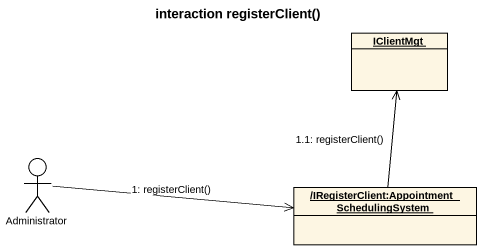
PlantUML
@startuml
title interaction registerClient()
allowmixing
hide circle
hide empty members
object IClientMgt
actor Administrator
object "/IRegisterClient:AppointmentSchedulingSystem" as IRegisterClient
Administrator -right-> IRegisterClient : 1: registerClient()
IRegisterClient -up-> IClientMgt : 1.1: registerClient()
@enduml
